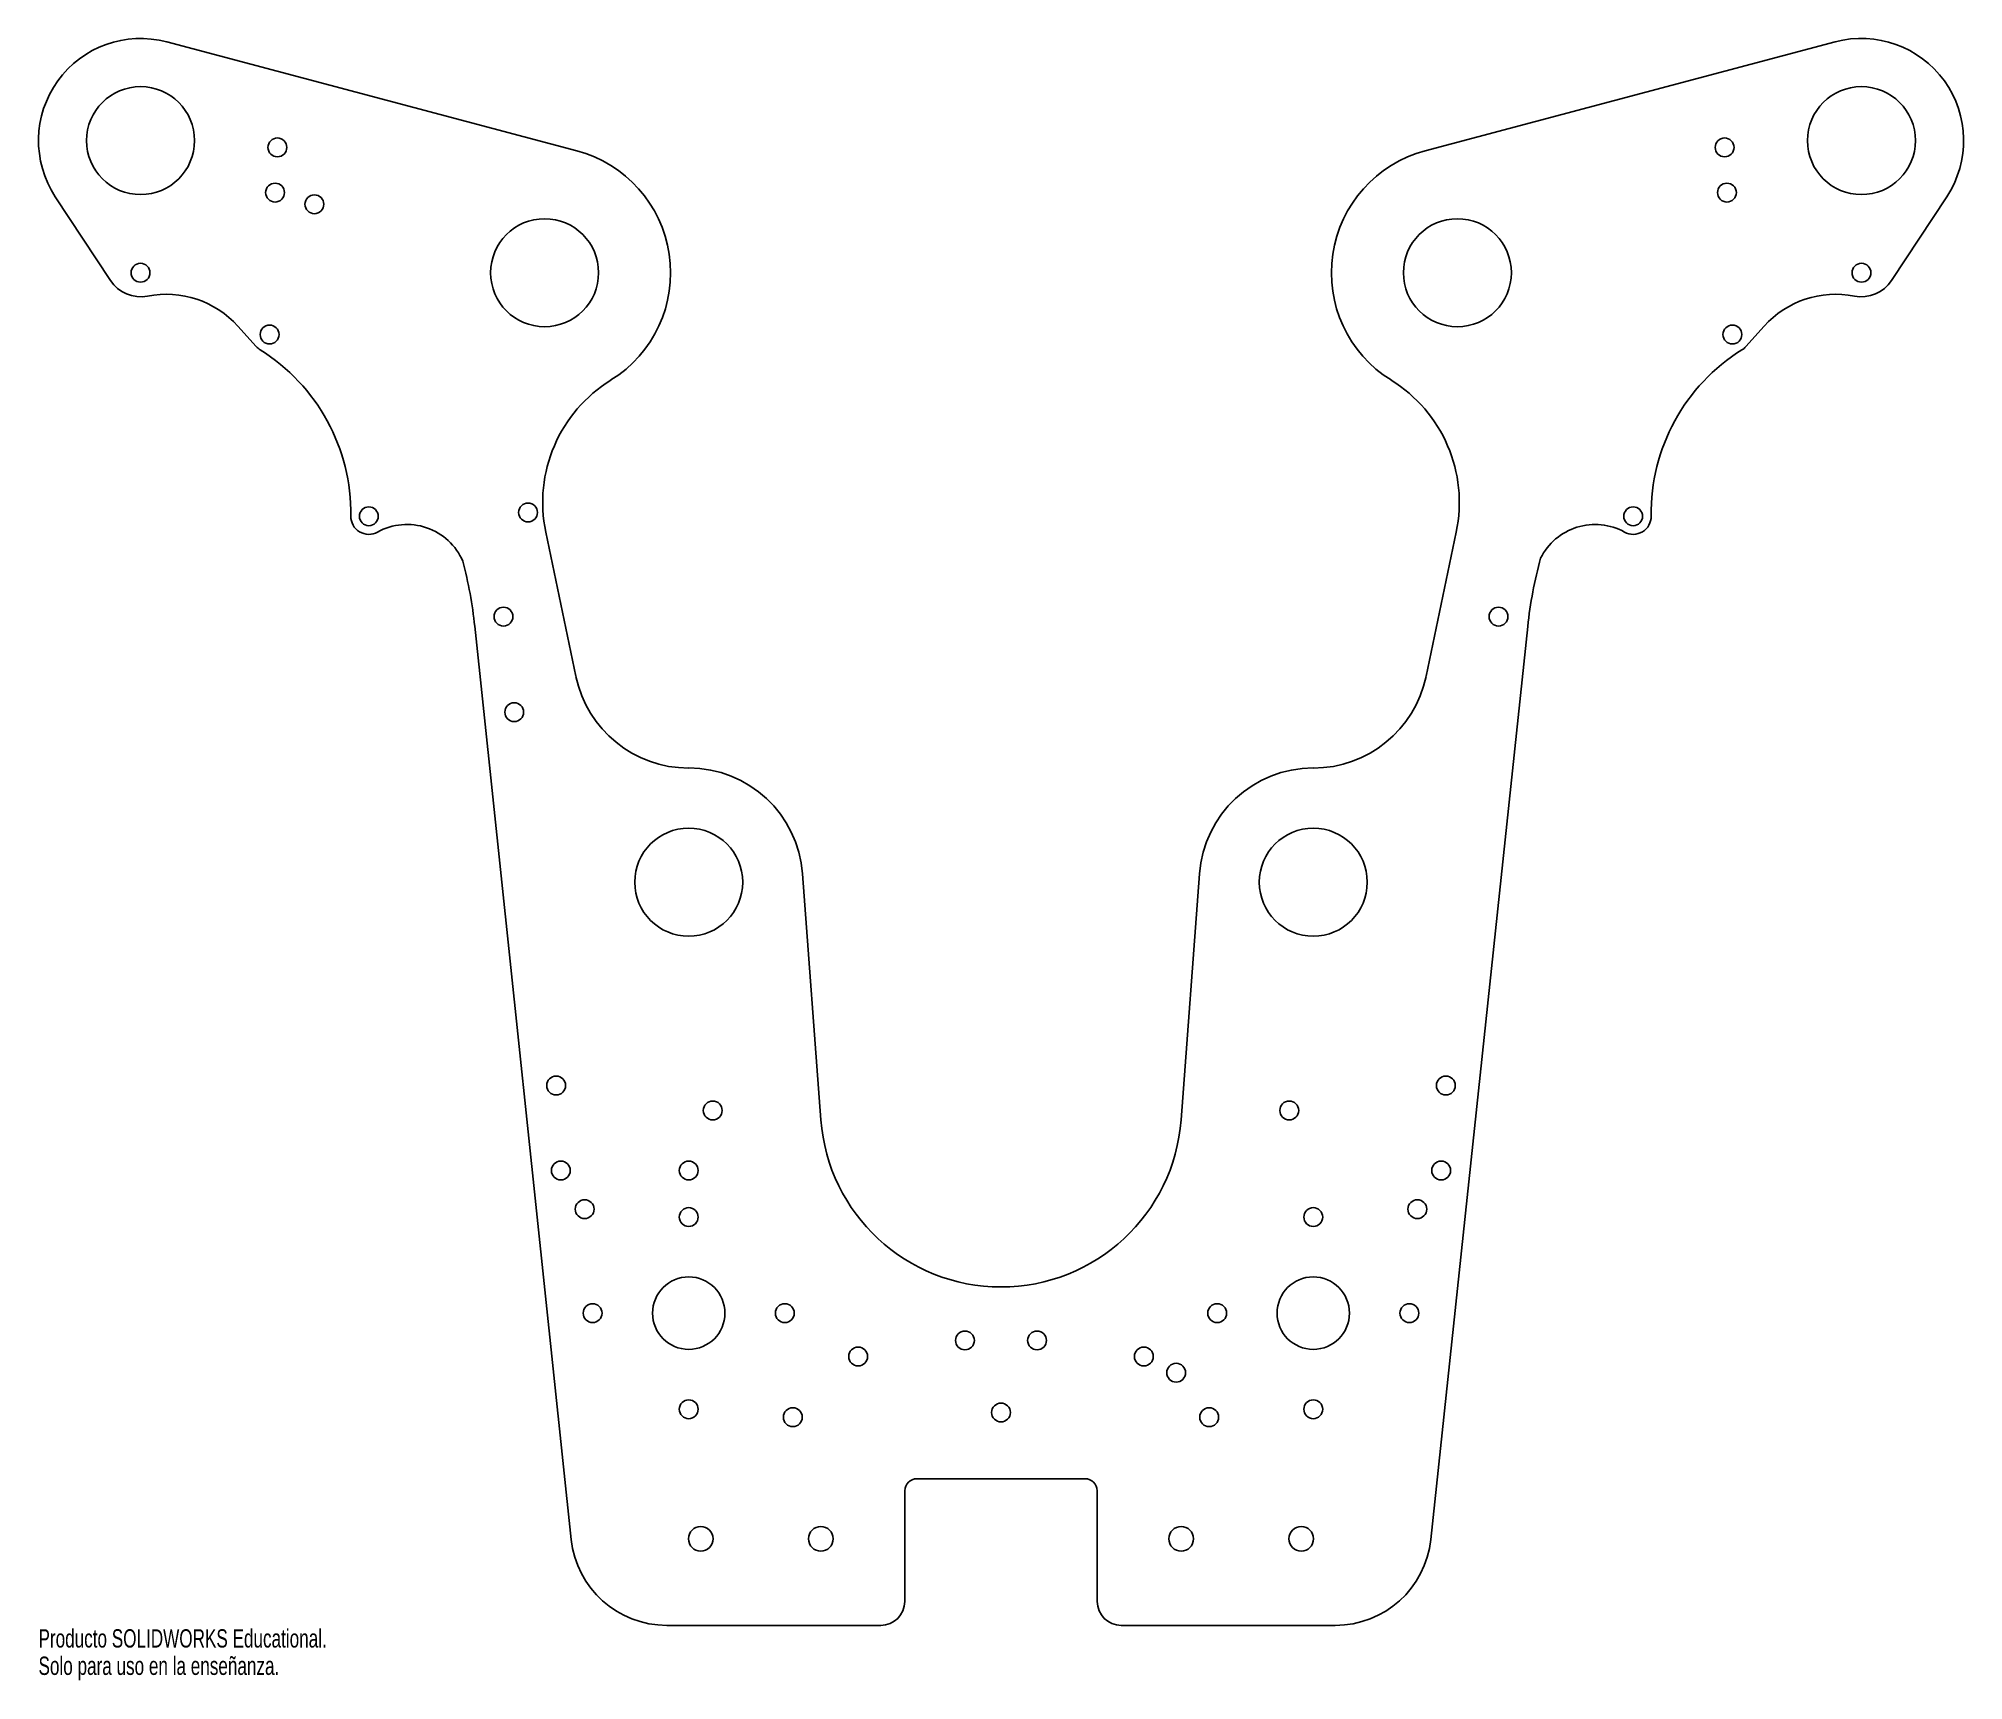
# Model space of a CAD drawing. Header units: inches. Extents: x -10 to 10, y -6 to 11.1.
import ezdxf

# ---------------------------------------------------------------- set-up
doc = ezdxf.new("R2010")
doc.units = ezdxf.units.IN
doc.header["$MEASUREMENT"] = 0
doc.styles.add('SLDTEXTSTYLE0', font='TXT', dxfattribs={"width": 0.7})

msp = doc.modelspace()

# ---------------------------------------------------------------- linework, layer by layer
at = {"color": 7, "linetype": 'Continuous', "lineweight": 25}
for p, q in [((-4.413, 9.941), (-8.682, 11.075)), ((4.413, 9.941), (8.682, 11.075)), ((-9.268, 8.591), (-9.842, 9.463)), ((9.268, 8.591), (9.842, 9.463)), ((-7.941, 8.117), (-7.751, 7.905)), ((7.941, 8.117), (7.751, 7.905)), ((-4.425, 4.474), (-4.738, 5.974)), ((4.425, 4.474), (4.738, 5.974)), ((-5.476, 4.994), (-4.473, -4.506)), ((5.482, 4.993), (4.473, -4.506)), ((-1.875, -0.14), (-2.066, 2.42)), ((1.875, -0.14), (2.066, 2.42)), ((-1.002, -5.151), (-1.002, -4)), ((0.876, -3.875), (-0.876, -3.875)), ((1.002, -5.151), (1.002, -4)), ((-3.478, -5.401), (-1.252, -5.401)), ((1.252, -5.401), (3.479, -5.401))]:
    msp.add_line(p, q, dxfattribs=at)
for centre, radius in [((-8.955, 10.048), 0.562), ((8.955, 10.048), 0.562), ((-7.531, 9.977), 0.098), ((7.531, 9.977), 0.098), ((-7.555, 9.507), 0.098), ((-7.146, 9.385), 0.098), ((7.555, 9.507), 0.098), ((-4.75, 8.673), 0.562), ((4.75, 8.673), 0.562), ((-8.955, 8.673), 0.098), ((8.955, 8.673), 0.098), ((-7.612, 8.03), 0.098), ((7.612, 8.03), 0.098), ((-6.579, 6.139), 0.098), ((-4.922, 6.179), 0.098), ((6.579, 6.139), 0.098), ((-5.178, 5.095), 0.098), ((5.178, 5.095), 0.098), ((-5.066, 4.101), 0.098), ((-3.25, 2.332), 0.562), ((3.25, 2.332), 0.562), ((-4.63, 0.216), 0.098), ((4.63, 0.216), 0.098), ((-3, -0.043), 0.098), ((3, -0.043), 0.098), ((-4.581, -0.668), 0.098), ((-3.25, -0.668), 0.098), ((4.581, -0.668), 0.098), ((-4.333, -1.07), 0.098), ((4.333, -1.07), 0.098), ((-3.25, -1.152), 0.098), ((3.25, -1.152), 0.098), ((-3.25, -2.152), 0.377), ((3.25, -2.152), 0.377), ((-4.25, -2.152), 0.098), ((-2.25, -2.152), 0.098), ((2.25, -2.152), 0.098), ((4.25, -2.152), 0.098), ((-0.375, -2.436), 0.098), ((0.375, -2.436), 0.098), ((-1.487, -2.603), 0.098), ((1.487, -2.603), 0.098), ((1.823, -2.772), 0.098), ((-3.25, -3.152), 0.098), ((-2.167, -3.235), 0.098), ((0, -3.186), 0.098), ((2.167, -3.235), 0.098), ((3.25, -3.152), 0.098), ((-3.125, -4.5), 0.128), ((-1.875, -4.5), 0.128), ((1.875, -4.5), 0.128), ((3.125, -4.5), 0.128)]:
    msp.add_circle(centre, radius, dxfattribs=at)
for centre, radius, start, end in [((-8.955, 10.048), 1.062, 75.1309, 213.367), ((8.955, 10.048), 1.063, 326.633, 104.8691), ((-4.75, 8.673), 1.312, 301.7435, 75.1309), ((4.75, 8.673), 1.312, 104.8691, 238.2565), ((-8.955, 8.798), 0.375, 213.367, 281.2728), ((-8.686, 7.449), 1, 41.8972, 101.2728), ((8.686, 7.449), 1, 78.7272, 138.1028), ((8.955, 8.798), 0.375, 258.7272, 326.633), ((-7.612, 8.03), 0.187, 221.8972, 238.1412), ((-8.767, 6.172), 2, 359.1377, 58.1412), ((8.767, 6.172), 2, 121.8588, 180.8623), ((7.612, 8.03), 0.188, 301.8588, 318.1028), ((-3.27, 6.281), 1.5, 121.7435, 191.8207), ((3.27, 6.281), 1.5, 348.1793, 58.2565), ((-6.579, 6.139), 0.188, 179.1377, 298.8391), ((-6.183, 5.42), 0.634, 23.3634, 118.8391), ((6.183, 5.42), 0.634, 61.1609, 153.41), ((6.579, 6.139), 0.188, 241.1609, 0.8623), ((-9.952, 4.521), 4.5, 6.0315, 14.8067), ((9.957, 4.518), 4.5, 164.7196, 173.9369), ((-3.25, 4.719), 1.2, 191.8207, 270), ((3.25, 4.719), 1.2, 270, 348.1793), ((-3.25, 2.332), 1.188, 4.2651, 90), ((3.25, 2.332), 1.188, 90, 175.7349), ((0, 0), 1.88, 184.2651, 355.7349), ((-0.876, -4), 0.125, 90, 180), ((0.876, -4), 0.125, 0, 90), ((-3.478, -4.401), 1, 186.0315, 270), ((3.479, -4.401), 1, 270, 353.9369), ((-1.252, -5.151), 0.25, 270, 0), ((1.252, -5.151), 0.25, 180, 270)]:
    msp.add_arc(centre, radius, start, end, dxfattribs=at)

# ---------------------------------------------------------------- texts
at = {"color": 7, "linetype": 'Continuous', "char_height": 0.1903, "attachment_point": 1, "style": 'SLDTEXTSTYLE0'}
for s, insert in [('Producto SOLIDWORKS Educational.', (-10.017, -5.441)), ('Solo para uso en la enseñanza.', (-10.017, -5.726))]:
    msp.add_mtext(s, dxfattribs=dict(at, insert=insert))

doc.saveas('drawing.dxf')
